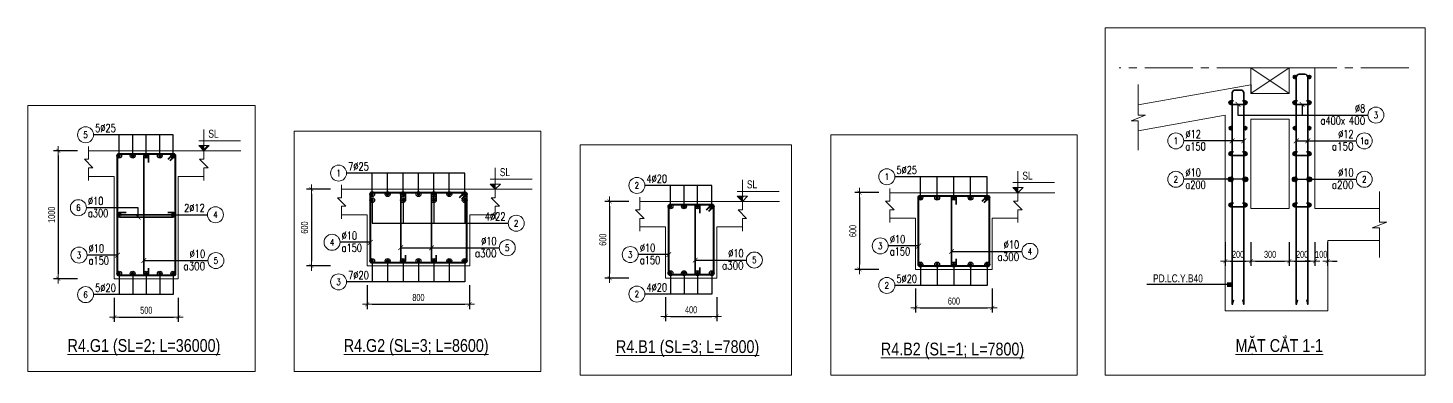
# Model space of a CAD drawing. Header units: millimetres. Extents: x -172050 to 1089997, y 452920 to 1051687.
# Drawn here: x 432794 to 443703, y 476603 to 479318 of the extents above; entities that cross this region are included whole.
import ezdxf
from ezdxf.enums import TextEntityAlignment as Align

# ---------------------------------------------------------------- set-up
doc = ezdxf.new("R2010")
doc.units = ezdxf.units.MM
doc.header["$MEASUREMENT"] = 0
doc.linetypes.add('CENTER2', pattern=[1.125, 0.75, -0.125, 0.125, -0.125])
doc.layers.get('Defpoints').update_dxf_attribs({"color": 151, "lineweight": 9})
for name, color, linetype, lineweight in [('NDC_S_ANNO', 7, 'Continuous', 20), ('NDC_S_AXIS', 5, 'CENTER2', 13), ('NDC_S_CONTINUOUS', 3, 'Continuous', 20), ('NDC_S_DIM', 1, 'Continuous', 15), ('NDC_S_REBAR', 4, 'Continuous', 35), ('NDC_S_STIRRUP', 4, 'Continuous', 40), ('NDC_S_SYMBOL', 1, 'Continuous', 15), ('NDC_S_TEXT SYMBOL', 7, 'Continuous', 20), ('NDC_S_THIN LINE', 8, 'Continuous', 9), ('NDC_S_VN TEXT', 7, 'Continuous', 20)]:
    doc.layers.add(name, color=color, linetype=linetype, lineweight=lineweight)
doc.layers.add('X-Ramp Enlarged Sec Detail$0$A-CON', color=2, linetype='Continuous')
doc.styles.add('ARIAL', font='arial.ttf', dxfattribs={"width": 0.8})
doc.styles.add('NDC_ANNO', font='', dxfattribs={"width": 0.8})
doc.styles.add('NDC_DIM', font='', dxfattribs={"width": 0.75})
doc.styles.add('NDC_EN TXT', font='romans.shx', dxfattribs={"width": 0.8})
doc.styles.get('NDC_ANNO').set_extended_font_data('Dotum')
doc.styles.get('NDC_DIM').set_extended_font_data('Dotum')
doc.dimstyles.new('NDC_dim_25', dxfattribs={"dimscale": 25, "dimtxt": 2.2, "dimasz": 1.5, "dimexe": 1.5, "dimexo": 2.5, "dimgap": 1, "dimtad": 1, "dimdec": 0, "dimzin": 0, "dimdsep": 46, "dimtxsty": 'NDC_DIM', "dimblk": 'DIMMARK', "dimcen": 0.09, "dimdle": 1.2, "dimclrd": 1, "dimclre": 1, "dimclrt": 3, "dimadec": 0, "dimazin": 0, "dimtfac": 1, "dimtdec": 0, "dimtix": 1, "dimtofl": 0, "dimtmove": 0, "dimatfit": 3, "dimfxl": 6, "dimfxlon": 1, "dimtolj": 1, "dimtzin": 0, "dimarcsym": 0})

# ---------------------------------------------------------------- blocks, each defined once
blk = doc.blocks.new('kata_block_THEP')
at = {"layer": 'NDC_S_REBAR', "color": 0}
for p, q in [((-0.5, 0), (0.5, 0)), ((-0.35, 0.35), (0.35, -0.35)), ((0.35, 0.35), (-0.35, -0.35)), ((0, 0.5), (0, -0.5))]:
    blk.add_line(p, q, dxfattribs=at)
at = {"layer": 'NDC_S_REBAR', "color": 0, "const_width": 0.0833}
blk.add_lwpolyline([(-0.5, 0, 1), (0.5, 0, 1), (-0.5, 0, 1)], format="xyb", dxfattribs=at)
blk = doc.blocks.new('DIMMARK')
at = {"layer": 'NDC_S_DIM', "color": 1}
blk.add_line((-1.5, 0), (1, 0), dxfattribs=at)
at = {"layer": 'NDC_S_DIM', "color": 2, "const_width": 0.1}
blk.add_lwpolyline([(-0.42, -0.42), (0.42, 0.42)], dxfattribs=at)
blk = doc.blocks.new('*D634')
at = {"layer": 'Defpoints', "color": 0, "transparency": 16777216}
for p in [(437842, 477962), (437336, 477362), (437842, 477362)]:
    blk.add_point(p, dxfattribs=at)
at = {"layer": 'NDC_S_DIM', "color": 1, "lineweight": -2, "transparency": 16777216}
for p, q in [((437486, 477962), (437298, 477962)), ((437336, 477924), (437336, 477399)), ((437486, 477362), (437298, 477362))]:
    blk.add_line(p, q, dxfattribs=at)
at = {"layer": 'NDC_S_DIM', "color": 1, "lineweight": -2, "transparency": 16777216, "xscale": 37.5, "yscale": 37.5, "zscale": 37.5}
for p, rotation in [((437336, 477962), 90), ((437336, 477362), 270)]:
    blk.add_blockref('DIMMARK', p, dxfattribs=dict(at, rotation=rotation))
at = {"layer": 'NDC_S_DIM', "color": 3, "transparency": 16777216, "insert": (437283, 477662), "char_height": 55, "attachment_point": 5, "rotation": 90, "style": 'NDC_DIM'}
blk.add_mtext('\\A1;600', dxfattribs=at)
blk = doc.blocks.new('*D635')
at = {"layer": 'Defpoints', "color": 0, "transparency": 16777216}
for p in [(437772, 477362), (438172, 477362), (438172, 477062)]:
    blk.add_point(p, dxfattribs=at)
at = {"layer": 'NDC_S_DIM', "color": 1, "lineweight": -2, "transparency": 16777216}
for p, q in [((437772, 477212), (437772, 477024)), ((438172, 477212), (438172, 477024)), ((437810, 477062), (438135, 477062))]:
    blk.add_line(p, q, dxfattribs=at)
at = {"layer": 'NDC_S_DIM', "color": 1, "lineweight": -2, "transparency": 16777216, "xscale": 37.5, "yscale": 37.5, "zscale": 37.5, "rotation": 180}
blk.add_blockref('DIMMARK', (437772, 477062), dxfattribs=at)
at = {"layer": 'NDC_S_DIM', "color": 1, "lineweight": -2, "transparency": 16777216, "xscale": 37.5, "yscale": 37.5, "zscale": 37.5}
blk.add_blockref('DIMMARK', (438172, 477062), dxfattribs=at)
at = {"layer": 'NDC_S_DIM', "color": 3, "transparency": 16777216, "insert": (437972, 477114), "char_height": 55, "attachment_point": 5, "style": 'NDC_DIM'}
blk.add_mtext('\\A1;400', dxfattribs=at)
blk = doc.blocks.new('kata_block_TD')
at = {"color": 6, "linetype": 'ByBlock', "lineweight": -2, "style": 'ARIAL', "width": 0.8}
blk.add_attdef('SECTDET2', text='', height=5, dxfattribs=at).set_placement((0, 7.97), align=Align.CENTER)
at = {"color": 0, "linetype": 'ByBlock', "lineweight": -2, "style": 'ARIAL', "width": 0.8}
blk.add_attdef('SECTDET1', text='', height=5, dxfattribs=at).set_placement((0, 1.47), align=Align.CENTER)
at = {"color": 3, "lineweight": 25, "style": 'ARIAL', "width": 0.8}
blk.add_attdef('SSCALE', text='', height=2.5, dxfattribs=at).set_placement((0, -4), align=Align.CENTER)
blk = doc.blocks.new('kata_block_CT')
at = {"layer": 'NDC_S_ANNO'}
blk.add_hatch(color=3, dxfattribs=at).paths.add_polyline_path([(0, 1.6), (-1.61, 1.6), (0, 0)])
at = {"layer": 'NDC_S_ANNO', "ltscale": 50}
h = blk.add_hatch(dxfattribs=at)
h.set_pattern_fill('ANSI31', color=256, scale=1.406251, style=0)
h.set_pattern_definition([(45, (0, 5e-12), (-3.157, 3.157), [])])
h.paths.add_polyline_path([(0, 1.6), (0, 0), (1.61, 1.6)])
for p, q in [((11.56, 0), (-1.64, 0)), ((-1.59, 3.14), (11.47, 3.14))]:
    blk.add_line(p, q, dxfattribs=at)
for points in [[(0, 6.69), (0, 0)], [(0, 0), (-1.61, 1.6), (0, 1.6)], [(0, 0), (1.61, 1.6), (0, 1.6)]]:
    blk.add_lwpolyline(points, dxfattribs=at)
at = {"layer": 'NDC_S_ANNO', "color": 8, "ltscale": 50}
blk.add_lwpolyline([(0, 0), (-1.61, 1.6), (0, 1.6)], dxfattribs=at)
at = {"layer": 'NDC_S_TEXT SYMBOL', "color": 3, "style": 'NDC_ANNO', "width": 0.8}
blk.add_attdef('CT', (1.41, 4.07), '', height=2.5, dxfattribs=at)
blk = doc.blocks.new('*D636')
at = {"layer": 'Defpoints', "color": 0, "transparency": 16777216}
for p in [(433468, 477357), (433968, 477357), (433968, 477057)]:
    blk.add_point(p, dxfattribs=at)
at = {"layer": 'NDC_S_DIM', "color": 1, "lineweight": -2, "transparency": 16777216}
for p, q in [((433468, 477207), (433468, 477020)), ((433968, 477207), (433968, 477020)), ((433505, 477057), (433930, 477057))]:
    blk.add_line(p, q, dxfattribs=at)
at = {"layer": 'NDC_S_DIM', "color": 1, "lineweight": -2, "transparency": 16777216, "xscale": 37.5, "yscale": 37.5, "zscale": 37.5, "rotation": 180}
blk.add_blockref('DIMMARK', (433468, 477057), dxfattribs=at)
at = {"layer": 'NDC_S_DIM', "color": 1, "lineweight": -2, "transparency": 16777216, "xscale": 37.5, "yscale": 37.5, "zscale": 37.5}
blk.add_blockref('DIMMARK', (433968, 477057), dxfattribs=at)
at = {"layer": 'NDC_S_DIM', "color": 3, "transparency": 16777216, "insert": (433718, 477110), "char_height": 55, "attachment_point": 5, "style": 'NDC_DIM'}
blk.add_mtext('\\A1;500', dxfattribs=at)
blk = doc.blocks.new('*D637')
at = {"layer": 'Defpoints', "color": 0, "transparency": 16777216}
for p in [(433537, 478357), (433031, 477357), (433537, 477357)]:
    blk.add_point(p, dxfattribs=at)
at = {"layer": 'NDC_S_DIM', "color": 1, "lineweight": -2, "transparency": 16777216}
for p, q in [((433181, 478357), (432994, 478357)), ((433031, 478320), (433031, 477395)), ((433181, 477357), (432994, 477357))]:
    blk.add_line(p, q, dxfattribs=at)
at = {"layer": 'NDC_S_DIM', "color": 1, "lineweight": -2, "transparency": 16777216, "xscale": 37.5, "yscale": 37.5, "zscale": 37.5}
for p, rotation in [((433031, 478357), 90), ((433031, 477357), 270)]:
    blk.add_blockref('DIMMARK', p, dxfattribs=dict(at, rotation=rotation))
at = {"layer": 'NDC_S_DIM', "color": 3, "transparency": 16777216, "insert": (432979, 477857), "char_height": 55, "attachment_point": 5, "rotation": 90, "style": 'NDC_DIM'}
blk.add_mtext('\\A1;1000', dxfattribs=at)
blk = doc.blocks.new('*U631')
blk.add_circle((2.5, 0), 2.5)
at = {"layer": 'NDC_S_VN TEXT', "color": 3, "style": 'NDC_EN TXT'}
for tag, width, p in [('DK2', 0.75, (-0.85, 0.85)), ('KC2', 0.8, (-0.85, -2.97))]:
    blk.add_attdef(tag, text='', height=2.5, dxfattribs=dict(at, width=width)).set_placement(p, align=Align.RIGHT)
at = {"layer": 'NDC_S_VN TEXT', "color": 7, "style": 'NDC_EN TXT', "width": 0.8}
blk.add_attdef('SH3', text='', height=2, dxfattribs=at).set_placement((2.5, 0), align=Align.MIDDLE)
blk = doc.blocks.new('*U296')
blk.add_circle((-2.5, 0), 2.5)
at = {"layer": 'NDC_S_VN TEXT', "color": 7, "style": 'NDC_EN TXT', "width": 0.8}
blk.add_attdef('SH2', text='', height=2, dxfattribs=at).set_placement((-2.5, 0), align=Align.MIDDLE)
at = {"layer": 'NDC_S_VN TEXT', "color": 3, "style": 'NDC_EN TXT', "width": 0.75}
for tag, p in [('DK1', (0.5, 0.85)), ('KC1', (0.5, -2.97))]:
    blk.add_attdef(tag, p, '', height=2.5, dxfattribs=at)
blk = doc.blocks.new('*U298')
blk.add_circle((-2.5, 0), 2.5)
at = {"layer": 'NDC_S_VN TEXT', "color": 7, "style": 'NDC_EN TXT', "width": 0.8}
blk.add_attdef('SH2', text='', height=2, dxfattribs=at).set_placement((-2.5, 0), align=Align.MIDDLE)
at = {"layer": 'NDC_S_VN TEXT', "color": 3, "style": 'NDC_EN TXT', "width": 0.75}
blk.add_attdef('DK1', (0.5, 0.85), '', height=2.5, dxfattribs=at)
blk = doc.blocks.new('*U297')
blk.add_circle((2.5, 0), 2.5)
at = {"layer": 'NDC_S_VN TEXT', "color": 3, "style": 'NDC_EN TXT', "width": 0.75}
blk.add_attdef('DK2', text='', height=2.5, dxfattribs=at).set_placement((-0.85, 0.85), align=Align.RIGHT)
at = {"layer": 'NDC_S_VN TEXT', "color": 7, "style": 'NDC_EN TXT', "width": 0.8}
blk.add_attdef('SH3', text='', height=2, dxfattribs=at).set_placement((2.5, 0), align=Align.MIDDLE)
blk = doc.blocks.new('*D977')
at = {"layer": 'Defpoints', "color": 0, "transparency": 16777216}
for p in [(435443, 477457), (436243, 477457), (436243, 477157)]:
    blk.add_point(p, dxfattribs=at)
at = {"layer": 'NDC_S_DIM', "color": 1, "lineweight": -2, "transparency": 16777216}
for p, q in [((435443, 477307), (435443, 477120)), ((436243, 477307), (436243, 477120)), ((435481, 477157), (436206, 477157))]:
    blk.add_line(p, q, dxfattribs=at)
at = {"layer": 'NDC_S_DIM', "color": 1, "lineweight": -2, "transparency": 16777216, "xscale": 37.5, "yscale": 37.5, "zscale": 37.5, "rotation": 180}
blk.add_blockref('DIMMARK', (435443, 477157), dxfattribs=at)
at = {"layer": 'NDC_S_DIM', "color": 1, "lineweight": -2, "transparency": 16777216, "xscale": 37.5, "yscale": 37.5, "zscale": 37.5}
blk.add_blockref('DIMMARK', (436243, 477157), dxfattribs=at)
at = {"layer": 'NDC_S_DIM', "color": 3, "transparency": 16777216, "insert": (435843, 477210), "char_height": 55, "attachment_point": 5, "style": 'NDC_DIM'}
blk.add_mtext('\\A1;800', dxfattribs=at)
blk = doc.blocks.new('*D978')
at = {"layer": 'Defpoints', "color": 0, "transparency": 16777216}
for p in [(435588, 478057), (435007, 477457), (435588, 477457)]:
    blk.add_point(p, dxfattribs=at)
at = {"layer": 'NDC_S_DIM', "color": 1, "lineweight": -2, "transparency": 16777216}
for p, q in [((435157, 478057), (434970, 478057)), ((435007, 478020), (435007, 477495)), ((435157, 477457), (434970, 477457))]:
    blk.add_line(p, q, dxfattribs=at)
at = {"layer": 'NDC_S_DIM', "color": 1, "lineweight": -2, "transparency": 16777216, "xscale": 37.5, "yscale": 37.5, "zscale": 37.5}
for p, rotation in [((435007, 478057), 90), ((435007, 477457), 270)]:
    blk.add_blockref('DIMMARK', p, dxfattribs=dict(at, rotation=rotation))
at = {"layer": 'NDC_S_DIM', "color": 3, "transparency": 16777216, "insert": (434954, 477757), "char_height": 55, "attachment_point": 5, "rotation": 90, "style": 'NDC_DIM'}
blk.add_mtext('\\A1;600', dxfattribs=at)
blk = doc.blocks.new('*U1048')
at = {"layer": 'NDC_S_REBAR'}
blk.add_hatch(color=6, dxfattribs=at).paths.add_polyline_path([(-8, -8, 1), (8, 8, 1)])
at = {"layer": 'NDC_S_REBAR', "color": 6}
blk.add_circle((0, 0), 11.9, dxfattribs=at)
blk = doc.blocks.new('*U1049')
at = {"layer": 'NDC_S_DIM', "color": 0, "linetype": 'ByBlock', "lineweight": -2, "transparency": 16777216}
for p in [(0, 1000), (0, 800), (0, 600), (0, 400), (0, 200), (0, 0)]:
    blk.add_blockref('*U1048', p, dxfattribs=at)
blk = doc.blocks.new('*U1050')
at = {"layer": 'NDC_S_REBAR'}
blk.add_hatch(color=6, dxfattribs=at).paths.add_polyline_path([(-8, -8, 1), (8, 8, 1)])
at = {"layer": 'NDC_S_REBAR', "color": 6}
blk.add_circle((0, 0), 11.9, dxfattribs=at)
blk = doc.blocks.new('*U1051')
at = {"layer": 'NDC_S_DIM', "color": 0, "linetype": 'ByBlock', "lineweight": -2, "transparency": 16777216}
for p in [(0, 1000), (0, 800), (0, 600), (0, 400), (0, 200), (0, 0)]:
    blk.add_blockref('*U1050', p, dxfattribs=at)
blk = doc.blocks.new('*U1054')
at = {"layer": 'NDC_S_REBAR'}
blk.add_hatch(color=6, dxfattribs=at).paths.add_polyline_path([(-8, -8, 1), (8, 8, 1)])
at = {"layer": 'NDC_S_REBAR', "color": 6}
blk.add_circle((0, 0), 11.9, dxfattribs=at)
blk = doc.blocks.new('*U1055')
at = {"layer": 'NDC_S_DIM', "color": 0, "linetype": 'ByBlock', "lineweight": -2, "transparency": 16777216}
for p in [(0, 800), (0, 600), (0, 400), (0, 200), (0, 0)]:
    blk.add_blockref('*U1054', p, dxfattribs=at)
blk = doc.blocks.new('*U1052')
at = {"layer": 'NDC_S_REBAR'}
blk.add_hatch(color=6, dxfattribs=at).paths.add_polyline_path([(-8, -8, 1), (8, 8, 1)])
at = {"layer": 'NDC_S_REBAR', "color": 6}
blk.add_circle((0, 0), 11.9, dxfattribs=at)
blk = doc.blocks.new('*U1053')
at = {"layer": 'NDC_S_DIM', "color": 0, "linetype": 'ByBlock', "lineweight": -2, "transparency": 16777216}
for p in [(0, 800), (0, 600), (0, 400), (0, 200), (0, 0)]:
    blk.add_blockref('*U1052', p, dxfattribs=at)
blk = doc.blocks.new('*U1056')
at = {"layer": 'NDC_S_REBAR'}
blk.add_lwpolyline([(-35, 14), (-57, 14, 1), (-57, -14), (57, -14, 1), (57, 14), (36, 14)], format="xyb", dxfattribs=at)
blk = doc.blocks.new('*U1057')
at = {"layer": 'NDC_S_AXIS', "color": 0, "linetype": 'ByBlock', "lineweight": -2, "transparency": 16777216}
for p in [(0, 800), (0, 400), (0, 0)]:
    blk.add_blockref('*U1056', p, dxfattribs=at)
blk = doc.blocks.new('*U1058')
at = {"layer": 'NDC_S_REBAR'}
blk.add_lwpolyline([(-35, 14), (-57, 14, 1), (-57, -14), (57, -14, 1), (57, 14), (36, 14)], format="xyb", dxfattribs=at)
blk = doc.blocks.new('*U1059')
at = {"layer": 'NDC_S_AXIS', "color": 0, "linetype": 'ByBlock', "lineweight": -2, "transparency": 16777216}
for p in [(0, 800), (0, 400), (0, 0)]:
    blk.add_blockref('*U1058', p, dxfattribs=at)
blk = doc.blocks.new('*D1060')
at = {"layer": 'Defpoints', "color": 0, "ltscale": 100, "transparency": 16777216}
for p in [(442143, 477913), (442343, 477906), (442343, 477494)]:
    blk.add_point(p, dxfattribs=at)
at = {"layer": 'NDC_S_DIM', "color": 1, "lineweight": -2, "ltscale": 100, "transparency": 16777216}
for p, q in [((442143, 477644), (442143, 477457)), ((442343, 477644), (442343, 477457)), ((442180, 477494), (442305, 477494))]:
    blk.add_line(p, q, dxfattribs=at)
at = {"layer": 'NDC_S_DIM', "color": 1, "lineweight": -2, "ltscale": 100, "transparency": 16777216, "xscale": 37.5, "yscale": 37.5, "zscale": 37.5, "rotation": 180}
blk.add_blockref('DIMMARK', (442143, 477494), dxfattribs=at)
at = {"layer": 'NDC_S_DIM', "color": 1, "lineweight": -2, "ltscale": 100, "transparency": 16777216, "xscale": 37.5, "yscale": 37.5, "zscale": 37.5}
blk.add_blockref('DIMMARK', (442343, 477494), dxfattribs=at)
at = {"layer": 'NDC_S_DIM', "color": 3, "ltscale": 100, "transparency": 16777216, "insert": (442243, 477547), "char_height": 55, "attachment_point": 5, "style": 'NDC_DIM'}
blk.add_mtext('\\A1;200', dxfattribs=at)
blk = doc.blocks.new('*D1061')
at = {"layer": 'Defpoints', "color": 0, "ltscale": 100, "transparency": 16777216}
for p in [(442343, 477906), (442643, 477906), (442643, 477494)]:
    blk.add_point(p, dxfattribs=at)
at = {"layer": 'NDC_S_DIM', "color": 1, "lineweight": -2, "ltscale": 100, "transparency": 16777216}
for p, q in [((442343, 477644), (442343, 477457)), ((442643, 477644), (442643, 477457)), ((442380, 477494), (442605, 477494))]:
    blk.add_line(p, q, dxfattribs=at)
at = {"layer": 'NDC_S_DIM', "color": 1, "lineweight": -2, "ltscale": 100, "transparency": 16777216, "xscale": 37.5, "yscale": 37.5, "zscale": 37.5, "rotation": 180}
blk.add_blockref('DIMMARK', (442343, 477494), dxfattribs=at)
at = {"layer": 'NDC_S_DIM', "color": 1, "lineweight": -2, "ltscale": 100, "transparency": 16777216, "xscale": 37.5, "yscale": 37.5, "zscale": 37.5}
blk.add_blockref('DIMMARK', (442643, 477494), dxfattribs=at)
at = {"layer": 'NDC_S_DIM', "color": 3, "ltscale": 100, "transparency": 16777216, "insert": (442493, 477547), "char_height": 55, "attachment_point": 5, "style": 'NDC_DIM'}
blk.add_mtext('\\A1;300', dxfattribs=at)
blk = doc.blocks.new('*D1062')
at = {"layer": 'Defpoints', "color": 0, "ltscale": 100, "transparency": 16777216}
for p in [(442643, 477906), (442843, 477906), (442843, 477494)]:
    blk.add_point(p, dxfattribs=at)
at = {"layer": 'NDC_S_DIM', "color": 1, "lineweight": -2, "ltscale": 100, "transparency": 16777216}
for p, q in [((442643, 477644), (442643, 477457)), ((442843, 477644), (442843, 477457)), ((442680, 477494), (442805, 477494))]:
    blk.add_line(p, q, dxfattribs=at)
at = {"layer": 'NDC_S_DIM', "color": 1, "lineweight": -2, "ltscale": 100, "transparency": 16777216, "xscale": 37.5, "yscale": 37.5, "zscale": 37.5, "rotation": 180}
blk.add_blockref('DIMMARK', (442643, 477494), dxfattribs=at)
at = {"layer": 'NDC_S_DIM', "color": 1, "lineweight": -2, "ltscale": 100, "transparency": 16777216, "xscale": 37.5, "yscale": 37.5, "zscale": 37.5}
blk.add_blockref('DIMMARK', (442843, 477494), dxfattribs=at)
at = {"layer": 'NDC_S_DIM', "color": 3, "ltscale": 100, "transparency": 16777216, "insert": (442743, 477547), "char_height": 55, "attachment_point": 5, "style": 'NDC_DIM'}
blk.add_mtext('\\A1;200', dxfattribs=at)
blk = doc.blocks.new('*D1063')
at = {"layer": 'Defpoints', "color": 0, "ltscale": 100, "transparency": 16777216}
for p in [(442843, 477906), (442942, 477906), (442942, 477494)]:
    blk.add_point(p, dxfattribs=at)
at = {"layer": 'NDC_S_DIM', "color": 1, "lineweight": -2, "ltscale": 100, "transparency": 16777216}
for p, q in [((442843, 477644), (442843, 477457)), ((442942, 477644), (442942, 477457)), ((442805, 477494), (442768, 477494)), ((442980, 477494), (443017, 477494))]:
    blk.add_line(p, q, dxfattribs=at)
at = {"layer": 'NDC_S_DIM', "color": 1, "lineweight": -2, "ltscale": 100, "transparency": 16777216, "xscale": 37.5, "yscale": 37.5, "zscale": 37.5}
blk.add_blockref('DIMMARK', (442843, 477494), dxfattribs=at)
at = {"layer": 'NDC_S_DIM', "color": 1, "lineweight": -2, "ltscale": 100, "transparency": 16777216, "xscale": 37.5, "yscale": 37.5, "zscale": 37.5, "rotation": 180}
blk.add_blockref('DIMMARK', (442942, 477494), dxfattribs=at)
at = {"layer": 'NDC_S_DIM', "color": 3, "ltscale": 100, "transparency": 16777216, "insert": (442892, 477547), "char_height": 55, "attachment_point": 5, "style": 'NDC_DIM'}
blk.add_mtext('\\A1;100', dxfattribs=at)
blk = doc.blocks.new('*D1064')
at = {"layer": 'Defpoints', "color": 0, "transparency": 16777216}
for p in [(439724, 477430), (440324, 477430), (440324, 477130)]:
    blk.add_point(p, dxfattribs=at)
at = {"layer": 'NDC_S_DIM', "color": 1, "lineweight": -2, "transparency": 16777216}
for p, q in [((439724, 477280), (439724, 477092)), ((440324, 477280), (440324, 477092)), ((439761, 477130), (440286, 477130))]:
    blk.add_line(p, q, dxfattribs=at)
at = {"layer": 'NDC_S_DIM', "color": 1, "lineweight": -2, "transparency": 16777216, "xscale": 37.5, "yscale": 37.5, "zscale": 37.5, "rotation": 180}
blk.add_blockref('DIMMARK', (439724, 477130), dxfattribs=at)
at = {"layer": 'NDC_S_DIM', "color": 1, "lineweight": -2, "transparency": 16777216, "xscale": 37.5, "yscale": 37.5, "zscale": 37.5}
blk.add_blockref('DIMMARK', (440324, 477130), dxfattribs=at)
at = {"layer": 'NDC_S_DIM', "color": 3, "transparency": 16777216, "insert": (440024, 477182), "char_height": 55, "attachment_point": 5, "style": 'NDC_DIM'}
blk.add_mtext('\\A1;600', dxfattribs=at)
blk = doc.blocks.new('*D1065')
at = {"layer": 'Defpoints', "color": 0, "transparency": 16777216}
for p in [(439868, 478030), (439287, 477430), (439879, 477430)]:
    blk.add_point(p, dxfattribs=at)
at = {"layer": 'NDC_S_DIM', "color": 1, "lineweight": -2, "transparency": 16777216}
for p, q in [((439437, 478030), (439250, 478030)), ((439287, 477992), (439287, 477467)), ((439437, 477430), (439250, 477430))]:
    blk.add_line(p, q, dxfattribs=at)
at = {"layer": 'NDC_S_DIM', "color": 1, "lineweight": -2, "transparency": 16777216, "xscale": 37.5, "yscale": 37.5, "zscale": 37.5}
for p, rotation in [((439287, 478030), 90), ((439287, 477430), 270)]:
    blk.add_blockref('DIMMARK', p, dxfattribs=dict(at, rotation=rotation))
at = {"layer": 'NDC_S_DIM', "color": 3, "transparency": 16777216, "insert": (439235, 477730), "char_height": 55, "attachment_point": 5, "rotation": 90, "style": 'NDC_DIM'}
blk.add_mtext('\\A1;600', dxfattribs=at)

msp = doc.modelspace()

# ---------------------------------------------------------------- linework, layer by layer
at = {"layer": 'Defpoints'}
for points in [[(441205.4, 479318), (443702.8, 479318), (443702.8, 476603.5), (441205.4, 476603.5)], [(432794, 478710.2), (434568.2, 478710.2), (434568.2, 476631.4), (432794, 476631.4)], [(434873.8, 478510.2), (436798, 478510.2), (436798, 476631.4), (434873.8, 476631.4)], [(439061.9, 478482.3), (440986, 478482.3), (440986, 476603.5), (439061.9, 476603.5)], [(437104.8, 478404.2), (438756.2, 478404.2), (438756.2, 476603.5), (437104.8, 476603.5)]]:
    msp.add_lwpolyline(points, close=True, dxfattribs=at)
at = {"layer": 'NDC_S_AXIS', "ltscale": 500}
msp.add_lwpolyline([(443577.1, 479005.7), (441314.9, 479005.7)], dxfattribs=at)
at = {"layer": 'NDC_S_CONTINUOUS', "ltscale": 100}
for p, q in [((442342.5, 478873.7), (441463.6, 478716.7)), ((442342.5, 478805.7), (442642.5, 478805.7)), ((442142.5, 478634.8), (441463.6, 478513.6)), ((442142.5, 477105.7), (442142.5, 478634.8)), ((442342.5, 477905.7), (442342.5, 478605.7)), ((442342.5, 478605.7), (442642.5, 478605.7)), ((442642.5, 477905.7), (442342.5, 477905.7)), ((442942.5, 477655.7), (442942.5, 477105.7)), ((442942.5, 477655.7), (443347, 477655.7)), ((442142.5, 477105.7), (442942.5, 477105.7))]:
    msp.add_line(p, q, dxfattribs=at)
for points in [[(442642.5, 478805.7), (442642.5, 479005.7), (442842.5, 479005.7), (442842.5, 477905.7), (443347, 477905.7)], [(442642.5, 477905.7), (442642.5, 478605.7)]]:
    msp.add_lwpolyline(points, dxfattribs=at)
at = {"layer": 'NDC_S_CONTINUOUS'}
for points in [[(433267.7, 478357.4), (433467.7, 478357.4), (433467.7, 478357.4), (433967.7, 478357.4), (433967.7, 478357.4), (434167.7, 478357.4)], [(433267.7, 478157.4), (433467.7, 478157.4), (433467.7, 477357.4), (433967.7, 477357.4), (433967.7, 478157.4), (434167.7, 478157.4)], [(435243.3, 478057.4), (435443.3, 478057.4), (435443.3, 478057.4), (436243.3, 478057.4), (436243.3, 478057.4), (436443.3, 478057.4)], [(439523.8, 478029.5), (439723.8, 478029.5), (439723.8, 478029.5), (440323.8, 478029.5), (440323.8, 478029.5), (440523.8, 478029.5)], [(437572.2, 477961.7), (437772.2, 477961.7), (437772.2, 477961.7), (438172.2, 477961.7), (438172.2, 477961.7), (438372.2, 477961.7)], [(435243.3, 477857.4), (435443.3, 477857.4), (435443.3, 477457.4), (436243.3, 477457.4), (436243.3, 477857.4), (436443.3, 477857.4)], [(439523.8, 477829.5), (439723.8, 477829.5), (439723.8, 477429.5), (440323.8, 477429.5), (440323.8, 477829.5), (440523.8, 477829.5)], [(437572.2, 477761.7), (437772.2, 477761.7), (437772.2, 477361.7), (438172.2, 477361.7), (438172.2, 477761.7), (438372.2, 477761.7)]]:
    msp.add_lwpolyline(points, dxfattribs=at)
at = {"layer": 'NDC_S_REBAR'}
for points in [[(442705.9, 477191.7), (442697.5, 477155.7), (442697.5, 478933.2, -0.4142136), (442720, 478955.7), (442765, 478955.7, -0.4142136), (442787.5, 478933.2), (442787.5, 477155.7), (442779.2, 477191.7)], [(442205.9, 477191.7), (442197.5, 477155.7), (442197.5, 478809.4, -0.4142136), (442220, 478831.9), (442265, 478831.9, -0.4142136), (442287.5, 478809.4), (442287.5, 477155.7), (442279.2, 477191.7)], [(433736.1, 478265), (433736.1, 478314, 1), (433699.3, 478314), (433699.3, 477400.8, 1), (433736.1, 477400.8), (433736.1, 477440.1, -0.4142136)], [(435741.4, 477965), (435741.4, 478014, 1), (435704.6, 478014), (435704.6, 477500.8, 1), (435741.4, 477500.8), (435741.4, 477540.1, -0.4142136)], [(435982.1, 477965), (435982.1, 478014, 1), (435945.2, 478014), (435945.2, 477500.8, 1), (435982.1, 477500.8), (435982.1, 477540.1, -0.4142136)], [(438040.6, 477869.4), (438040.6, 477918.3, 1), (438003.8, 477918.3), (438003.8, 477405.1, 1), (438040.6, 477405.1), (438040.6, 477444.4, -0.4142136)], [(440042.2, 477937.2), (440042.2, 477986.1, 1), (440005.4, 477986.1), (440005.4, 477472.9, 1), (440042.2, 477472.9), (440042.2, 477512.2, -0.4142136)], [(433560, 477875.8), (433511.1, 477875.8, 1), (433511.1, 477839), (433924.3, 477839, 1), (433924.3, 477875.8), (433885, 477875.8, -0.4142136)]]:
    msp.add_lwpolyline(points, format="xyb", dxfattribs=at)
at = {"layer": 'NDC_S_STIRRUP'}
for points in [[(433888.7, 478292.4), (433928.7, 478332.4, -0.4142136), (433942.7, 478318.4), (433942.7, 477396.4, -0.4142136), (433928.7, 477382.4), (433506.7, 477382.4, -0.4142136), (433492.7, 477396.4), (433492.7, 478318.4, -0.4142136), (433506.7, 478332.4), (433928.7, 478332.4, -0.4142136), (433942.7, 478318.4), (433902.7, 478278.4)], [(436164.3, 477992.4), (436204.3, 478032.4, -0.4142136), (436218.3, 478018.4), (436218.3, 477496.4, -0.4142136), (436204.3, 477482.4), (435482.3, 477482.4, -0.4142136), (435468.3, 477496.4), (435468.3, 478018.4, -0.4142136), (435482.3, 478032.4), (436204.3, 478032.4, -0.4142136), (436218.3, 478018.4), (436178.3, 477978.4)], [(438093.2, 477896.7), (438133.2, 477936.7, -0.4142136), (438147.2, 477922.7), (438147.2, 477400.7, -0.4142136), (438133.2, 477386.7), (437811.2, 477386.7, -0.4142136), (437797.2, 477400.7), (437797.2, 477922.7, -0.4142136), (437811.2, 477936.7), (438133.2, 477936.7, -0.4142136), (438147.2, 477922.7), (438107.2, 477882.7)], [(440244.8, 477964.5), (440284.8, 478004.5, -0.4142136), (440298.8, 477990.5), (440298.8, 477468.5, -0.4142136), (440284.8, 477454.5), (439762.8, 477454.5, -0.4142136), (439748.8, 477468.5), (439748.8, 477990.5, -0.4142136), (439762.8, 478004.5), (440284.8, 478004.5, -0.4142136), (440298.8, 477990.5), (440258.8, 477950.5)]]:
    msp.add_lwpolyline(points, format="xyb", dxfattribs=at)
at = {"layer": 'NDC_S_SYMBOL'}
for points in [[(441463.6, 478361.3), (441463.6, 478592.6), (441407.4, 478591.3), (441519.9, 478636.3), (441463.6, 478635.1), (441463.6, 478876.3)], [(443347, 477524.2), (443347, 477755.5), (443290.7, 477754.3), (443403.2, 477799.3), (443347, 477798), (443347, 478039.2)]]:
    msp.add_lwpolyline(points, dxfattribs=at)
at = {"layer": 'NDC_S_THIN LINE'}
msp.add_lwpolyline([(442342.5, 479005.7), (442642.5, 479005.7), (442642.5, 478805.7), (442342.5, 478805.7)], close=True, dxfattribs=at)
for points in [[(442342.5, 479005.7), (442642.5, 478805.7)], [(442642.5, 479005.7), (442342.5, 478805.7)], [(433267.7, 478124.1), (433267.7, 478224.1), (433301, 478224.1), (433234.4, 478290.7), (433267.7, 478290.7), (433267.7, 478390.7)], [(434167.7, 478124.1), (434167.7, 478224.1), (434201, 478224.1), (434134.4, 478290.7), (434167.7, 478290.7), (434167.7, 478390.7)], [(435243.3, 477824.1), (435243.3, 477924.1), (435276.7, 477924.1), (435210, 477990.7), (435243.3, 477990.7), (435243.3, 478090.7)], [(436443.3, 477824.1), (436443.3, 477924.1), (436476.7, 477924.1), (436410, 477990.7), (436443.3, 477990.7), (436443.3, 478090.7)], [(439523.8, 477796.2), (439523.8, 477896.2), (439557.1, 477896.2), (439490.5, 477962.8), (439523.8, 477962.8), (439523.8, 478062.8)], [(440523.8, 477796.2), (440523.8, 477896.2), (440557.1, 477896.2), (440490.5, 477962.8), (440523.8, 477962.8), (440523.8, 478062.8)], [(437572.2, 477728.4), (437572.2, 477828.4), (437605.5, 477828.4), (437538.9, 477895), (437572.2, 477895), (437572.2, 477995)], [(438372.2, 477728.4), (438372.2, 477828.4), (438405.5, 477828.4), (438338.9, 477895), (438372.2, 477895), (438372.2, 477995)]]:
    msp.add_lwpolyline(points, dxfattribs=at)
at = {"layer": 'X-Ramp Enlarged Sec Detail$0$A-CON'}
msp.add_line((442342.5, 478875.7), (442342.5, 478805.7), dxfattribs=at)

# ---------------------------------------------------------------- block references
at = {"layer": 'NDC_S_AXIS'}
for name, p in [('*U1057', (442242.2, 477933.8)), ('*U1059', (442742.2, 477933.8))]:
    msp.add_blockref(name, p, dxfattribs=at)
at = {"layer": 'NDC_S_DIM', "extrusion": (0, 0, -1), "zscale": -1}
for name, p in [('*U1049', (-442685.4, 477934.2)), ('*U1055', (-442185.4, 477934.2))]:
    msp.add_blockref(name, p, dxfattribs=at)
at = {"layer": 'NDC_S_DIM', "extrusion": (0, 0, -1), "xscale": -1, "zscale": -1}
for name, p in [('*U1051', (-442799.7, 477934.2)), ('*U1053', (-442299.7, 477934.2))]:
    msp.add_blockref(name, p, dxfattribs=at)
at = {"layer": 'NDC_S_REBAR', "color": 3, "xscale": 22, "yscale": 22, "zscale": 22}
for p in [(433506.7, 478318.4), (435482.3, 478018.4), (435482.3, 477971.4), (437811.2, 477922.7), (439762.8, 477990.5), (433506.7, 477857.4), (435482.3, 477496.4), (439762.8, 477468.5), (433506.7, 477396.4), (437811.2, 477400.7)]:
    msp.add_blockref('kata_block_THEP', p, dxfattribs=at)
at = {"layer": 'NDC_S_REBAR', "xscale": -22, "yscale": 22, "zscale": 22, "rotation": 180}
for p in [(433612.2, 478318.4), (433717.7, 478318.4), (433823.2, 478318.4), (435602.7, 478018.4), (435723, 478018.4), (435843.3, 478018.4), (435963.7, 478018.4), (436084, 478018.4), (437916.7, 477922.7), (438022.2, 477922.7), (439893.3, 477990.5), (440023.8, 477990.5), (440154.3, 477990.5)]:
    msp.add_blockref('kata_block_THEP', p, dxfattribs=at)
at = {"layer": 'NDC_S_REBAR', "xscale": 22, "yscale": 22, "zscale": 22}
for p in [(433928.7, 478318.4), (436204.3, 478018.4), (435482.3, 477971.4), (435723, 477971.4), (435963.7, 477971.4), (436204.3, 477971.4), (438133.2, 477922.7), (440284.8, 477990.5), (433928.7, 477857.4), (435602.7, 477496.4), (435723, 477496.4), (435843.3, 477496.4), (435963.7, 477496.4), (436084, 477496.4), (436204.3, 477496.4), (439893.3, 477468.5), (440023.8, 477468.5), (440154.3, 477468.5), (440284.8, 477468.5), (433612.2, 477396.4), (433717.7, 477396.4), (433823.2, 477396.4), (433928.7, 477396.4), (437916.7, 477400.7), (438022.2, 477400.7), (438133.2, 477400.7)]:
    msp.add_blockref('kata_block_THEP', p, dxfattribs=at)
at = {"layer": 'NDC_S_THIN LINE', "xscale": 25, "yscale": 25, "zscale": 25}
for name, p, values in [('*U631', (443256.7, 478636.4), {'SH3': '3', 'DK2': '%%c8', 'KC2': '400'}), ('*U298', (433306.7, 478482.4), {'SH2': '5', 'DK1': '5%%c25'}), ('*U296', (441819.3, 478434.9), {'SH2': '1', 'DK1': '%%c12', 'KC1': 'a150'}), ('*U631', (443165.8, 478434.9), {'SH3': '1a', 'DK2': '%%c12', 'KC2': 'a150'}), ('*U298', (435282.3, 478182.4), {'SH2': '1', 'DK1': '7%%c25'}), ('*U298', (437611.2, 478086.7), {'SH2': '2', 'DK1': '4%%c20'}), ('*U298', (439562.8, 478154.5), {'SH2': '1', 'DK1': '5%%c25'}), ('*U296', (441819.3, 478134.2), {'SH2': '2', 'DK1': '%%c10', 'KC1': 'a200'}), ('*U631', (443165.8, 478134.2), {'SH3': '2', 'DK2': '%%c10', 'KC2': 'a200'}), ('*U296', (433250.2, 477912.4), {'SH2': '6', 'DK1': '%%c10', 'KC1': 'a300'}), ('*U297', (434195.6, 477857.4), {'SH3': '4', 'DK2': '2%%c12'}), ('*U297', (436543.9, 477790.6), {'SH3': '2', 'DK2': '4%%c22'}), ('*U296', (435230.8, 477641.6), {'SH2': '4', 'DK1': '%%c10', 'KC1': 'a150'}), ('*U296', (433255.2, 477541.6), {'SH2': '3', 'DK1': '%%c10', 'KC1': 'a150'}), ('*U631', (436474.4, 477598.9), {'SH3': '5', 'DK2': '%%c10', 'KC2': 'a300'}), ('*U296', (437559.7, 477545.9), {'SH2': '3', 'DK1': '%%c10', 'KC1': 'a150'}), ('*U296', (439511.3, 477613.7), {'SH2': '3', 'DK1': '%%c10', 'KC1': 'a150'}), ('*U631', (440554.8, 477571), {'SH3': '4', 'DK2': '%%c10', 'KC2': 'a300'}), ('*U631', (434198.7, 477498.9), {'SH3': '5', 'DK2': '%%c10', 'KC2': 'a300'}), ('*U631', (438403.3, 477503.2), {'SH3': '5', 'DK2': '%%c10', 'KC2': 'a300'}), ('*U298', (435282.3, 477332.4), {'SH2': '3', 'DK1': '7%%c20'}), ('*U298', (439562.8, 477304.5), {'SH2': '2', 'DK1': '5%%c20'}), ('*U298', (433306.7, 477232.4), {'SH2': '6', 'DK1': '5%%c20'}), ('*U298', (437611.2, 477236.7), {'SH2': '2', 'DK1': '4%%c20'})]:
    msp.add_blockref(name, p, dxfattribs=at).add_auto_attribs(values)
at = {"layer": 'NDC_S_VN TEXT', "xscale": 25, "yscale": 25, "zscale": 25}
for p in [(434167.7, 478357.4), (436443.3, 478057.4), (440523.8, 478029.5), (438372.2, 477961.7)]:
    msp.add_blockref('kata_block_CT', p, dxfattribs=at).add_auto_attribs({'CT': 'SL'})
at = {"layer": 'NDC_S_VN TEXT'}
ref = msp.add_blockref('kata_block_TD', (433699.8, 476755.7), dxfattribs=dict(at, xscale=20, yscale=20, zscale=20))
ref.add_attrib('SECTDET1', '%%UR4.G1 (SL=2; L=36000)', dxfattribs={"layer": '0', "color": 0, "linetype": 'ByBlock', "lineweight": -2, "height": 100, "style": 'ARIAL', "width": 0.8}).set_placement((433699.8, 476785.1), align=Align.CENTER)
ref = msp.add_blockref('kata_block_TD', (435825.4, 476755.7), dxfattribs=dict(at, xscale=20, yscale=20, zscale=20))
ref.add_attrib('SECTDET1', '%%UR4.G2 (SL=3; L=8600)', dxfattribs={"layer": '0', "color": 0, "linetype": 'ByBlock', "lineweight": -2, "height": 100, "style": 'ARIAL', "width": 0.8}).set_placement((435825.4, 476785.1), align=Align.CENTER)
ref = msp.add_blockref('kata_block_TD', (437944.6, 476746.8), dxfattribs=dict(at, xscale=20, yscale=20, zscale=20))
ref.add_attrib('SECTDET1', '%%UR4.B1 (SL=3; L=7800)', dxfattribs={"layer": '0', "color": 0, "linetype": 'ByBlock', "lineweight": -2, "height": 100, "style": 'ARIAL', "width": 0.8}).set_placement((437944.6, 476776.2), align=Align.CENTER)
ref = msp.add_blockref('kata_block_TD', (440013.5, 476727.8), dxfattribs=dict(at, xscale=20, yscale=20, zscale=20))
ref.add_attrib('SECTDET1', '%%UR4.B2 (SL=1; L=7800)', dxfattribs={"layer": '0', "color": 0, "linetype": 'ByBlock', "lineweight": -2, "height": 100, "style": 'ARIAL', "width": 0.8}).set_placement((440013.5, 476757.2), align=Align.CENTER)
ref = msp.add_blockref('kata_block_TD', (442564.7, 476755.3), dxfattribs=dict(at, xscale=20, yscale=20, zscale=20))
ref.add_attrib('SECTDET1', '%%UMẶT CẮT 1-1', dxfattribs={"layer": '0', "color": 0, "linetype": 'ByBlock', "lineweight": -2, "height": 100, "style": 'ARIAL', "width": 0.8}).set_placement((442564.7, 476784.7), align=Align.CENTER)

# ---------------------------------------------------------------- texts
at = {"layer": 'NDC_S_TEXT SYMBOL', "color": 3, "ltscale": 100, "style": 'NDC_ANNO', "width": 0.8}
msp.add_text('PD.LC.Y.B40', height=62.5, dxfattribs=at).set_placement((441578.9, 477328.6))
at = {"layer": 'NDC_S_VN TEXT', "color": 3, "ltscale": 100, "style": 'NDC_EN TXT', "width": 0.75}
msp.add_text('a400x', height=62.5, dxfattribs=at).set_placement((442886.9, 478562.1))

# ---------------------------------------------------------------- dimensions: what is measured, and where the dimension line sits
at = {"layer": 'NDC_S_DIM'}
for base, p1, p2, picture, middle in [((433031.4, 477357.4), (433537.4, 478357.4), (433537.4, 477357.4), '*D637', (432978.8, 477857.4)), ((435007, 477457.4), (435588, 478057.4), (435588, 477457.4), '*D978', (434954.5, 477757.4)), ((439287.5, 477429.5), (439868.5, 478029.5), (439878.6, 477429.5), '*D1065', (439234.9, 477729.5)), ((437335.9, 477361.7), (437841.9, 477961.7), (437841.9, 477361.7), '*D634', (437283.3, 477661.7))]:
    dim = msp.add_linear_dim(base=base, p1=p1, p2=p2, angle=270, dimstyle='NDC_dim_25', dxfattribs=at)
    dim.commit()
    dim.dimension.update_dxf_attribs({"geometry": picture, "text_midpoint": middle})
at = {"layer": 'NDC_S_DIM', "ltscale": 100}
dim = msp.add_linear_dim(base=(442342.5, 477494.3), p1=(442142.5, 477912.6), p2=(442342.5, 477905.7), dimstyle='NDC_dim_25', dxfattribs=at)
dim.commit()
dim.dimension.update_dxf_attribs({"geometry": '*D1060', "text_midpoint": (442242.5, 477546.8)})
for base, p1, p2, picture, middle in [((442642.5, 477494.3), (442342.5, 477905.7), (442642.5, 477905.7), '*D1061', (442492.5, 477546.8)), ((442842.5, 477494.3), (442642.5, 477905.7), (442842.5, 477905.7), '*D1062', (442742.5, 477546.8)), ((442942.3, 477494.3), (442842.5, 477905.7), (442942.3, 477905.7), '*D1063', (442892.4, 477546.8))]:
    dim = msp.add_linear_dim(base=base, p1=p1, p2=p2, dimstyle='NDC_dim_25', override={"dimtmove": 1}, dxfattribs=at)
    dim.commit()
    dim.dimension.update_dxf_attribs({"geometry": picture, "text_midpoint": middle})
at = {"layer": 'NDC_S_DIM'}
for base, p1, p2, picture, middle in [((436243.3, 477157.4), (435443.3, 477457.4), (436243.3, 477457.4), '*D977', (435843.3, 477209.9)), ((440323.8, 477129.5), (439723.8, 477429.5), (440323.8, 477429.5), '*D1064', (440023.8, 477182.1)), ((433967.7, 477057.4), (433467.7, 477357.4), (433967.7, 477357.4), '*D636', (433717.7, 477109.9)), ((438172.2, 477061.7), (437772.2, 477361.7), (438172.2, 477361.7), '*D635', (437972.2, 477114.3))]:
    dim = msp.add_linear_dim(base=base, p1=p1, p2=p2, dimstyle='NDC_dim_25', dxfattribs=at)
    dim.commit()
    dim.dimension.update_dxf_attribs({"geometry": picture, "text_midpoint": middle})

# ---------------------------------------------------------------- leaders
at = {"layer": 'NDC_S_THIN LINE'}
for points, override in [([(442242.2, 478719.4), (442242.2, 478636.4), (443252.2, 478636.4)], {"dimldrblk": 'ArchTick'}), ([(442742.2, 478719.4), (442742.2, 478636.4), (443252.2, 478636.4)], {"dimldrblk": 'ArchTick'}), ([(433506.7, 478318.4), (433506.7, 478482.4), (433306.7, 478482.4)], {"dimldrblk": 'DotBlank'}), ([(433612.2, 478318.4), (433612.2, 478482.4), (433306.7, 478482.4)], {"dimldrblk": 'DotBlank'}), ([(433717.7, 478318.4), (433717.7, 478482.4), (433306.7, 478482.4)], {"dimldrblk": 'DotBlank'}), ([(433823.2, 478318.4), (433823.2, 478482.4), (433306.7, 478482.4)], {"dimldrblk": 'DotBlank'}), ([(433928.7, 478318.4), (433928.7, 478482.4), (433306.7, 478482.4)], {"dimldrblk": 'DotBlank'}), ([(442287.5, 478434.9), (441819.3, 478434.9)], {"dimldrblk": 'ArchTick'}), ([(442197.5, 478434.9), (441819.3, 478434.9)], {"dimldrblk": 'ArchTick'}), ([(442697.5, 478434.9), (443165.8, 478434.9)], {"dimldrblk": 'ArchTick'}), ([(442787.5, 478434.9), (443165.8, 478434.9)], {"dimldrblk": 'ArchTick'}), ([(435482.3, 478018.4), (435482.3, 478182.4), (435282.3, 478182.4)], {"dimldrblk": 'DotBlank'}), ([(435602.7, 478018.4), (435602.7, 478182.4), (435282.3, 478182.4)], {"dimldrblk": 'DotBlank'}), ([(435843.3, 478018.4), (435843.3, 478182.4), (435282.3, 478182.4)], {"dimldrblk": 'DotBlank'}), ([(436084, 478018.4), (436084, 478182.4), (435282.3, 478182.4)], {"dimldrblk": 'DotBlank'}), ([(436204.3, 478018.4), (436204.3, 478182.4), (435282.3, 478182.4)], {"dimldrblk": 'DotBlank'}), ([(435963.7, 478018.4), (435963.7, 478182.4), (435282.3, 478182.4)], {"dimldrblk": 'DotBlank'}), ([(435723, 478018.4), (435723, 478182.4), (435282.3, 478182.4)], {"dimldrblk": 'DotBlank'}), ([(435963.7, 477971.4), (435963.7, 478182.4)], {"dimldrblk": 'DotBlank'}), ([(439762.8, 477990.5), (439762.8, 478154.5), (439562.8, 478154.5)], {"dimldrblk": 'DotBlank'}), ([(439893.3, 477990.5), (439893.3, 478154.5), (439562.8, 478154.5)], {"dimldrblk": 'DotBlank'}), ([(440154.3, 477990.5), (440154.3, 478154.5), (439562.8, 478154.5)], {"dimldrblk": 'DotBlank'}), ([(440284.8, 477990.5), (440284.8, 478154.5), (439562.8, 478154.5)], {"dimldrblk": 'DotBlank'}), ([(440023.8, 477990.5), (440023.8, 478154.5), (439562.8, 478154.5)], {"dimldrblk": 'DotBlank'}), ([(442185.4, 478134.2), (441819.3, 478134.2)], {"dimldrblk": 'DotBlank'}), ([(442299.7, 478134.2), (441819.3, 478134.2)], {"dimldrblk": 'DotBlank'}), ([(442685.4, 478134.2), (443165.8, 478134.2)], {"dimldrblk": 'DotBlank'}), ([(442799.7, 478134.2), (443165.8, 478134.2)], {"dimldrblk": 'DotBlank'}), ([(438133.2, 477922.7), (438133.2, 478086.7), (437611.2, 478086.7)], {"dimldrblk": 'DotBlank'}), ([(438022.2, 477922.7), (438022.2, 478086.7), (437611.2, 478086.7)], {"dimldrblk": 'DotBlank'}), ([(437916.7, 477922.7), (437916.7, 478086.7), (437611.2, 478086.7)], {"dimldrblk": 'DotBlank'}), ([(437811.2, 477922.7), (437811.2, 478086.7), (437611.2, 478086.7)], {"dimldrblk": 'DotBlank'}), ([(435482.3, 477971.4), (435482.3, 477790.6), (436543.9, 477790.6)], {"dimldrblk": 'DotBlank'}), ([(435723, 477971.4), (435723, 477790.6), (436543.9, 477790.6)], {"dimldrblk": 'DotBlank'}), ([(435963.7, 477971.4), (435963.7, 477790.6), (436543.9, 477790.6)], {"dimldrblk": 'DotBlank'}), ([(436204.3, 477971.4), (436204.3, 477790.6), (436543.9, 477790.6)], {"dimldrblk": 'DotBlank'}), ([(433655, 477837.4), (433655, 477912.4), (433250.2, 477912.4)], {"dimldrblk": 'ArchTick'}), ([(433506.7, 477857.4), (433934.7, 477857.4)], {"dimasz": 1, "dimldrblk": 'DotBlank'}), ([(433928.7, 477857.4), (433506.7, 477857.4)], {"dimasz": 1, "dimldrblk": 'DotBlank'}), ([(433928.7, 477857.4), (434195.6, 477857.4)], {"dimldrblk": 'DotSmall'}), ([(435468.3, 477641.6), (435230.8, 477641.6)], {"dimldrblk": 'ArchTick'}), ([(435704.6, 477598.9), (436474.4, 477598.9)], {"dimldrblk": 'ArchTick'}), ([(435945.2, 477598.9), (436474.4, 477598.9)], {"dimldrblk": 'ArchTick'}), ([(439748.8, 477613.7), (439511.3, 477613.7)], {"dimldrblk": 'ArchTick'}), ([(440005.4, 477571), (440554.8, 477571)], {"dimldrblk": 'ArchTick'}), ([(433492.7, 477541.6), (433255.2, 477541.6)], {"dimldrblk": 'ArchTick'}), ([(433699.3, 477498.9), (434198.7, 477498.9)], {"dimldrblk": 'ArchTick'}), ([(435482.3, 477496.4), (435482.3, 477332.4), (435282.3, 477332.4)], {"dimldrblk": 'DotBlank'}), ([(435602.7, 477496.4), (435602.7, 477332.4), (435282.3, 477332.4)], {"dimldrblk": 'DotBlank'}), ([(435843.3, 477496.4), (435843.3, 477332.4), (435282.3, 477332.4)], {"dimldrblk": 'DotBlank'}), ([(436084, 477496.4), (436084, 477332.4), (435282.3, 477332.4)], {"dimldrblk": 'DotBlank'}), ([(436204.3, 477496.4), (436204.3, 477332.4), (435282.3, 477332.4)], {"dimldrblk": 'DotBlank'}), ([(435963.7, 477496.4), (435963.7, 477332.4), (435282.3, 477332.4)], {"dimldrblk": 'DotBlank'}), ([(435723, 477496.4), (435723, 477332.4), (435282.3, 477332.4)], {"dimldrblk": 'DotBlank'}), ([(437797.2, 477545.9), (437559.7, 477545.9)], {"dimldrblk": 'ArchTick'}), ([(438003.8, 477503.2), (438403.3, 477503.2)], {"dimldrblk": 'ArchTick'}), ([(439762.8, 477468.5), (439762.8, 477304.5), (439562.8, 477304.5)], {"dimldrblk": 'DotBlank'}), ([(439893.3, 477468.5), (439893.3, 477304.5), (439562.8, 477304.5)], {"dimldrblk": 'DotBlank'}), ([(440154.3, 477468.5), (440154.3, 477304.5), (439562.8, 477304.5)], {"dimldrblk": 'DotBlank'}), ([(440284.8, 477468.5), (440284.8, 477304.5), (439562.8, 477304.5)], {"dimldrblk": 'DotBlank'}), ([(440023.8, 477468.5), (440023.8, 477304.5), (439562.8, 477304.5)], {"dimldrblk": 'DotBlank'}), ([(433506.7, 477396.4), (433506.7, 477232.4), (433306.7, 477232.4)], {"dimldrblk": 'DotBlank'}), ([(433612.2, 477396.4), (433612.2, 477232.4), (433306.7, 477232.4)], {"dimldrblk": 'DotBlank'}), ([(433717.7, 477396.4), (433717.7, 477232.4), (433306.7, 477232.4)], {"dimldrblk": 'DotBlank'}), ([(433823.2, 477396.4), (433823.2, 477232.4), (433306.7, 477232.4)], {"dimldrblk": 'DotBlank'}), ([(433928.7, 477396.4), (433928.7, 477232.4), (433306.7, 477232.4)], {"dimldrblk": 'DotBlank'}), ([(438133.2, 477400.7), (438133.2, 477236.7), (437611.2, 477236.7)], {"dimldrblk": 'DotBlank'}), ([(438022.2, 477400.7), (438022.2, 477236.7), (437611.2, 477236.7)], {"dimldrblk": 'DotBlank'}), ([(437916.7, 477400.7), (437916.7, 477236.7), (437611.2, 477236.7)], {"dimldrblk": 'DotBlank'}), ([(437811.2, 477400.7), (437811.2, 477236.7), (437611.2, 477236.7)], {"dimldrblk": 'DotBlank'}), ([(442176, 477310.8), (441530.5, 477310.8)], {"dimldrblk": 'BoxFilled'})]:
    msp.add_leader(points, dimstyle='NDC_dim_25', override=override, dxfattribs=at)

doc.saveas('drawing.dxf')
